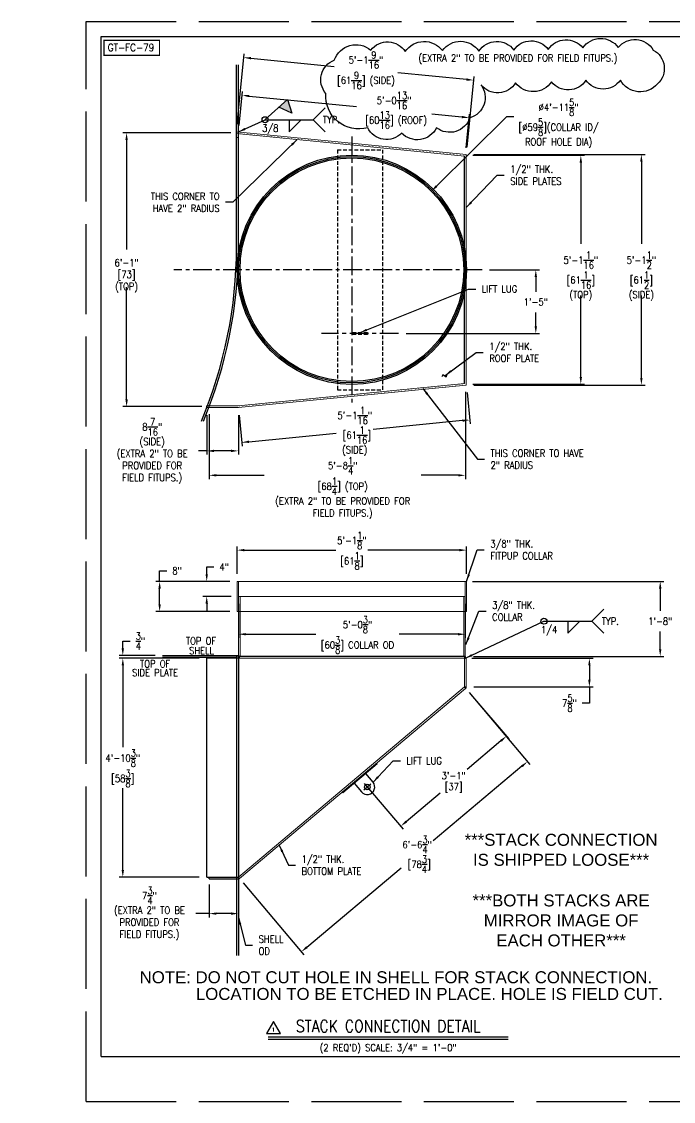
# Model space of a CAD drawing. Extents: x -2414 to 2752, y 36 to 900.
# Drawn here: x -88 to 433, y 36 to 900 of the extents above; entities that cross this region are included whole.
import ezdxf
from ezdxf.enums import TextEntityAlignment as Align

# ---------------------------------------------------------------- set-up
doc = ezdxf.new("R2010")
doc.units = 0
doc.header["$LTSCALE"] = 12
doc.header["$MEASUREMENT"] = 0
doc.header["$PDMODE"] = 33
doc.header["$PDSIZE"] = -0.5
for name, pattern in [('AM_ISO02W050', [7.5, 6, -1.5]), ('CENTER', [2, 1.25, -0.25, 0.25, -0.25]), ('HIDDEN', [0.375, 0.25, -0.125]), ('HIDDEN2', [0.1875, 0.125, -0.0625])]:
    doc.linetypes.add(name, pattern=pattern)
doc.layers.get('0').update_dxf_attribs({"linetype": 'CONTINUOUS'})
doc.layers.get('Defpoints').update_dxf_attribs({"linetype": 'CONTINUOUS'})
for name, color, linetype in [('CENTER', 6, 'CENTER'), ('COVER', 3, 'CONTINUOUS'), ('DIM', 1, 'CONTINUOUS'), ('EXTERNALS', 3, 'CONTINUOUS'), ('HATCH', 11, 'CONTINUOUS'), ('REPAD', 7, 'CONTINUOUS'), ('SHELL', 40, 'CONTINUOUS'), ('stack conn.', 191, 'CONTINUOUS'), ('TEXT', 4, 'CONTINUOUS')]:
    doc.layers.add(name, color=color, linetype=linetype)
doc.styles.add('ROMANS', font='ROMANS.shx', dxfattribs={"width": 0.85, "height": 5.76})
doc.styles.get("Standard").update_dxf_attribs({"font": 'sanss___.ttf'})
doc.dimstyles.get("Standard").update_dxf_attribs({"dimtxt": 0.18, "dimasz": 0.18, "dimexe": 0.18, "dimexo": 0.0625, "dimgap": 0.09, "dimtad": 0, "dimtih": 1, "dimtoh": 1, "dimdec": 4, "dimzin": 0, "dimdsep": 46, "dimtxsty": 'Standard', "dimcen": 0.09, "dimadec": 0, "dimazin": 0, "dimtfac": 1, "dimtdec": 4, "dimtofl": 0, "dimtmove": 0, "dimatfit": 3, "dimfxl": 1, "dimtolj": 1, "dimtzin": 0, "dimarcsym": 0})

# ---------------------------------------------------------------- blocks, each defined once
blk = doc.blocks.new('*D176')
at = {"layer": 'Defpoints', "color": 0, "transparency": 16777216}
for p in [(85.81, 440.08), (266.94, 440.08), (266.94, 409.8)]:
    blk.add_point(p, dxfattribs=at)
at = {"layer": 'DIM', "color": 0, "lineweight": -2, "transparency": 16777216}
for p, q in [((85.81, 434.08), (85.81, 406.8)), ((266.94, 434.08), (266.94, 406.8)), ((91.57, 409.8), (147.52, 409.8)), ((261.18, 409.8), (214.26, 409.8))]:
    blk.add_line(p, q, dxfattribs=at)
at = {"layer": 'DIM', "color": 0, "transparency": 16777216}
for points in [[(91.57, 410.76), (91.57, 408.84), (85.81, 409.8)], [(261.18, 410.76), (261.18, 408.84), (266.94, 409.8)]]:
    blk.add_solid(points, dxfattribs=at)
at = {"layer": 'DIM', "color": 0, "transparency": 16777216, "char_height": 5.76, "attachment_point": 5, "style": 'ROMANS'}
for s, insert in [('\\A1;5\'-0{\\H1x;\\S3/8;}"', (180.89, 417.48)), ('\\A1;[60{\\H1x;\\S3/8;}] COLLAR OD', (180.89, 401.16))]:
    blk.add_mtext(s, dxfattribs=dict(at, insert=insert))
blk = doc.blocks.new('*D177')
at = {"layer": 'Defpoints', "color": 0, "transparency": 16777216}
for p in [(266.94, 452.08), (267.5, 392.08), (422.92, 392.08)]:
    blk.add_point(p, dxfattribs=at)
at = {"layer": 'DIM', "color": 0, "lineweight": -2, "transparency": 16777216}
for p, q in [((272.94, 452.08), (425.92, 452.08)), ((422.92, 446.32), (422.92, 428.41)), ((422.92, 397.84), (422.92, 411.95)), ((273.5, 392.08), (425.92, 392.08))]:
    blk.add_line(p, q, dxfattribs=at)
at = {"layer": 'DIM', "color": 0, "transparency": 16777216}
for points in [[(421.96, 446.32), (423.88, 446.32), (422.92, 452.08)], [(421.96, 397.84), (423.88, 397.84), (422.92, 392.08)]]:
    blk.add_solid(points, dxfattribs=at)
at = {"layer": 'DIM', "color": 0, "transparency": 16777216, "insert": (422.92, 420.18), "char_height": 5.76, "attachment_point": 5, "style": 'ROMANS'}
blk.add_mtext('\\A1;1\'-8"', dxfattribs=at)
blk = doc.blocks.new('*D178')
at = {"layer": 'Defpoints', "color": 0, "transparency": 16777216}
for p in [(270.1, 823.08), (85.63, 810.93), (267.13, 793)]:
    blk.add_point(p, dxfattribs=at)
at = {"layer": 'DIM', "color": 0, "lineweight": -2, "transparency": 16777216}
for p, q in [((86.22, 816.9), (88.89, 843.99)), ((94.33, 840.44), (180.03, 831.97)), ((264.37, 823.64), (240.23, 826.03)), ((267.72, 798.97), (270.39, 826.06))]:
    blk.add_line(p, q, dxfattribs=at)
at = {"layer": 'DIM', "color": 0, "transparency": 16777216}
for points in [[(94.42, 841.39), (94.24, 839.48), (88.6, 841)], [(264.46, 824.6), (264.27, 822.69), (270.1, 823.08)]]:
    blk.add_solid(points, dxfattribs=at)
at = {"layer": 'DIM', "color": 0, "transparency": 16777216, "insert": (210.13, 829), "char_height": 5.76, "attachment_point": 5, "style": 'ROMANS'}
blk.add_mtext('\\A1;5\'-0{\\H1x;\\S13/16;}"\\P [60{\\H1x;\\S13/16;}] (ROOF)', dxfattribs=at)
blk = doc.blocks.new('*D179')
at = {"layer": 'Defpoints', "color": 0, "transparency": 16777216}
for p in [(89.99, 871.24), (84.13, 811.83), (267.88, 793.68)]:
    blk.add_point(p, dxfattribs=at)
at = {"layer": 'DIM', "color": 0, "lineweight": -2, "transparency": 16777216}
for p, q in [((84.72, 817.8), (90.29, 874.23)), ((95.73, 870.67), (162.24, 864.1)), ((268.01, 853.66), (213.12, 859.08)), ((268.47, 799.65), (274.04, 856.08))]:
    blk.add_line(p, q, dxfattribs=at)
at = {"layer": 'DIM', "color": 0, "transparency": 16777216}
for points in [[(95.82, 871.63), (95.63, 869.72), (89.99, 871.24)], [(268.11, 854.61), (267.92, 852.7), (273.74, 853.09)]]:
    blk.add_solid(points, dxfattribs=at)
at = {"layer": 'DIM', "color": 0, "transparency": 16777216, "char_height": 5.76, "attachment_point": 5, "style": 'ROMANS'}
for s, insert in [('\\A1;5\'-1{\\H1x;\\S9/16;}"', (187.68, 869.27)), ('\\A1;[61{\\H1x;\\S9/16;}] (SIDE)', (187.68, 852.95))]:
    blk.add_mtext(s, dxfattribs=dict(at, insert=insert))
blk = doc.blocks.new('*D180')
at = {"layer": 'Defpoints', "color": 0, "transparency": 16777216}
for p in [(267.88, 793.68), (267.88, 609.18), (407.85, 609.18)]:
    blk.add_point(p, dxfattribs=at)
at = {"layer": 'DIM', "color": 0, "lineweight": -2, "transparency": 16777216}
for p, q in [((273.88, 793.68), (410.85, 793.68)), ((407.85, 787.92), (407.85, 722.14)), ((407.85, 614.94), (407.85, 680.72)), ((273.88, 609.18), (410.85, 609.18))]:
    blk.add_line(p, q, dxfattribs=at)
at = {"layer": 'DIM', "color": 0, "transparency": 16777216}
for points in [[(406.89, 787.92), (408.81, 787.92), (407.85, 793.68)], [(406.89, 614.94), (408.81, 614.94), (407.85, 609.18)]]:
    blk.add_solid(points, dxfattribs=at)
at = {"layer": 'DIM', "color": 0, "transparency": 16777216, "char_height": 5.76, "attachment_point": 5, "style": 'ROMANS'}
for s, insert in [('\\A1;5\'-1{\\H1x;\\S1/2;}"', (407.85, 709.11)), ('\\A1;[61{\\H1x;\\S1/2;}]\\P(SIDE)', (407.85, 688.4))]:
    blk.add_mtext(s, dxfattribs=dict(at, insert=insert))
blk = doc.blocks.new('*D181')
at = {"layer": 'Defpoints', "color": 0, "transparency": 16777216}
for p in [(267.13, 793), (267.13, 609.86), (359.43, 609.86)]:
    blk.add_point(p, dxfattribs=at)
at = {"layer": 'DIM', "color": 0, "lineweight": -2, "transparency": 16777216}
for p, q in [((273.13, 793), (362.43, 793)), ((359.43, 787.24), (359.43, 722.14)), ((359.43, 615.62), (359.43, 680.72)), ((273.13, 609.86), (362.43, 609.86))]:
    blk.add_line(p, q, dxfattribs=at)
at = {"layer": 'DIM', "color": 0, "transparency": 16777216}
for points in [[(358.47, 787.24), (360.39, 787.24), (359.43, 793)], [(358.47, 615.62), (360.39, 615.62), (359.43, 609.86)]]:
    blk.add_solid(points, dxfattribs=at)
at = {"layer": 'DIM', "color": 0, "transparency": 16777216, "char_height": 5.76, "attachment_point": 5, "style": 'ROMANS'}
for s, insert in [('\\A1;5\'-1{\\H1x;\\S1/16;}"', (359.43, 709.11)), ('\\A1;[61{\\H1x;\\S1/16;}]\\P(TOP)', (359.43, 688.4))]:
    blk.add_mtext(s, dxfattribs=dict(at, insert=insert))
blk = doc.blocks.new('*D182')
at = {"layer": 'Defpoints', "color": 0, "transparency": 16777216}
for p in [(267.88, 609.18), (85.63, 591.18), (270.63, 581.27)]:
    blk.add_point(p, dxfattribs=at)
at = {"layer": 'DIM', "color": 0, "lineweight": -2, "transparency": 16777216}
for p, q in [((268.47, 603.21), (270.93, 578.28)), ((86.22, 585.21), (88.68, 560.28)), ((264.9, 580.7), (193.52, 573.65)), ((94.12, 563.83), (163.86, 570.72))]:
    blk.add_line(p, q, dxfattribs=at)
at = {"layer": 'DIM', "color": 0, "transparency": 16777216}
for points in [[(264.81, 581.65), (265, 579.74), (270.63, 581.27)], [(94.02, 564.79), (94.21, 562.88), (88.38, 563.27)]]:
    blk.add_solid(points, dxfattribs=at)
at = {"layer": 'DIM', "color": 0, "transparency": 16777216, "insert": (178.69, 572.18), "char_height": 5.76, "attachment_point": 5, "style": 'ROMANS'}
blk.add_mtext('\\A1;5\'-1{\\H1x;\\S1/16;}"\\P [61{\\H1x;\\S1/16;}]\\P(SIDE)', dxfattribs=at)
blk = doc.blocks.new('*D183')
at = {"layer": 'Defpoints', "color": 0, "transparency": 16777216}
for p in [(60.4, 591.18), (85.63, 591.18), (85.63, 556.5)]:
    blk.add_point(p, dxfattribs=at)
at = {"layer": 'DIM', "color": 0, "lineweight": -2, "transparency": 16777216}
for p, q in [((60.4, 585.18), (60.4, 553.5)), ((85.63, 585.18), (85.63, 553.5)), ((60.4, 556.5), (53.83, 556.5)), ((79.87, 556.5), (66.16, 556.5))]:
    blk.add_line(p, q, dxfattribs=at)
at = {"layer": 'DIM', "color": 0, "transparency": 16777216}
for points in [[(66.16, 557.46), (66.16, 555.54), (60.4, 556.5)], [(79.87, 557.46), (79.87, 555.54), (85.63, 556.5)]]:
    blk.add_solid(points, dxfattribs=at)
at = {"layer": 'DIM', "color": 0, "transparency": 16777216, "insert": (16.73, 556.5), "char_height": 5.76, "attachment_point": 5, "style": 'ROMANS'}
blk.add_mtext('\\A1;8{\\H1x;\\S7/16;}"\\P(SIDE)\\P(EXTRA 2" TO BE \\PPROVIDED FOR\\PFIELD FITUPS.)', dxfattribs=at)
blk = doc.blocks.new('*D184')
at = {"layer": 'Defpoints', "color": 0, "transparency": 16777216}
for p in [(267.13, 609.86), (62.29, 591.93), (267.13, 536.95)]:
    blk.add_point(p, dxfattribs=at)
at = {"layer": 'DIM', "color": 0, "lineweight": -2, "transparency": 16777216}
for p, q in [((267.13, 603.86), (267.13, 533.95)), ((62.29, 585.93), (62.29, 533.95)), ((68.05, 536.95), (106.32, 536.95)), ((261.37, 536.95), (231.8, 536.95))]:
    blk.add_line(p, q, dxfattribs=at)
at = {"layer": 'DIM', "color": 0, "transparency": 16777216}
for points in [[(68.05, 537.91), (68.05, 535.99), (62.29, 536.95)], [(261.37, 537.91), (261.37, 535.99), (267.13, 536.95)]]:
    blk.add_solid(points, dxfattribs=at)
at = {"layer": 'DIM', "color": 0, "transparency": 16777216, "char_height": 5.76, "width": 5166.6002, "attachment_point": 5, "style": 'ROMANS'}
for s, insert in [('\\A1;5\'-8{\\H1x;\\S1/4;}"', (169.06, 544.63)), ('\\A1;[68{\\H1x;\\S1/4;}] (TOP)\\P(EXTRA 2" TO BE PROVIDED FOR\\PFIELD FITUPS.)', (169.06, 518.57))]:
    blk.add_mtext(s, dxfattribs=dict(at, insert=insert))
blk = doc.blocks.new('*D185')
at = {"layer": 'Defpoints', "color": 0, "transparency": 16777216}
for p in [(266.38, 390.58), (267.88, 367.64), (366.27, 367.64)]:
    blk.add_point(p, dxfattribs=at)
at = {"layer": 'DIM', "color": 0, "lineweight": -2, "transparency": 16777216}
for p, q in [((272.38, 390.58), (369.27, 390.58)), ((366.27, 384.82), (366.27, 373.4)), ((273.88, 367.64), (369.27, 367.64)), ((366.27, 367.64), (366.27, 354.62)), ((366.27, 354.62), (360.51, 354.62))]:
    blk.add_line(p, q, dxfattribs=at)
at = {"layer": 'DIM', "color": 0, "transparency": 16777216}
for points in [[(365.31, 384.82), (367.23, 384.82), (366.27, 390.58)], [(365.31, 373.4), (367.23, 373.4), (366.27, 367.64)]]:
    blk.add_solid(points, dxfattribs=at)
at = {"layer": 'DIM', "color": 0, "transparency": 16777216, "insert": (350.35, 354.62), "char_height": 5.76, "attachment_point": 5, "style": 'ROMANS'}
blk.add_mtext('\\A1;7{\\H1x;\\S5/8;}"', dxfattribs=at)
blk = doc.blocks.new('*D186')
at = {"layer": 'Defpoints', "color": 0, "transparency": 16777216}
for p in [(266.38, 367.64), (85.63, 215.48), (135.97, 155.68)]:
    blk.add_point(p, dxfattribs=at)
at = {"layer": 'DIM', "color": 0, "lineweight": -2, "transparency": 16777216}
for p, q in [((270.24, 363.05), (318.65, 305.54)), ((312.31, 304.13), (241.39, 244.42)), ((140.37, 159.39), (215.69, 222.79)), ((89.49, 210.89), (137.9, 153.38))]:
    blk.add_line(p, q, dxfattribs=at)
at = {"layer": 'DIM', "color": 0, "transparency": 16777216}
for points in [[(311.69, 304.86), (312.93, 303.39), (316.72, 307.84)], [(139.76, 160.12), (140.99, 158.65), (135.97, 155.68)]]:
    blk.add_solid(points, dxfattribs=at)
at = {"layer": 'DIM', "color": 0, "transparency": 16777216, "insert": (228.54, 233.6), "char_height": 5.76, "attachment_point": 5, "style": 'ROMANS'}
blk.add_mtext('\\A1;6\'-6{\\H1x;\\S3/4;}"\\P [78{\\H1x;\\S3/4;}]', dxfattribs=at)
blk = doc.blocks.new('*D187')
at = {"layer": 'Defpoints', "color": 0, "transparency": 16777216}
for p in [(62.29, 215.48), (85.63, 215.48), (85.63, 186.26)]:
    blk.add_point(p, dxfattribs=at)
at = {"layer": 'DIM', "color": 0, "lineweight": -2, "transparency": 16777216}
for p, q in [((62.29, 209.48), (62.29, 183.26)), ((85.63, 209.48), (85.63, 183.26)), ((62.29, 186.26), (51.64, 186.26)), ((79.87, 186.26), (68.05, 186.26))]:
    blk.add_line(p, q, dxfattribs=at)
at = {"layer": 'DIM', "color": 0, "transparency": 16777216}
for points in [[(68.05, 187.22), (68.05, 185.3), (62.29, 186.26)], [(79.87, 187.22), (79.87, 185.3), (85.63, 186.26)]]:
    blk.add_solid(points, dxfattribs=at)
at = {"layer": 'DIM', "color": 0, "transparency": 16777216, "insert": (14.55, 186.26), "char_height": 5.76, "attachment_point": 5, "style": 'ROMANS'}
blk.add_mtext('\\A1;7{\\H1x;\\S3/4;}"\\P(EXTRA 2" TO BE \\PPROVIDED FOR\\PFIELD FITUPS.)', dxfattribs=at)
blk = doc.blocks.new('*D188')
at = {"layer": 'Defpoints', "color": 0, "transparency": 16777216}
for p in [(60.4, 390.58), (-6.75, 215.48), (60.4, 215.48)]:
    blk.add_point(p, dxfattribs=at)
at = {"layer": 'DIM', "color": 0, "lineweight": -2, "transparency": 16777216}
for p, q in [((54.4, 390.58), (-9.75, 390.58)), ((-6.75, 384.82), (-6.75, 319.35)), ((-6.75, 221.24), (-6.75, 286.71)), ((54.4, 215.48), (-9.75, 215.48))]:
    blk.add_line(p, q, dxfattribs=at)
at = {"layer": 'DIM', "color": 0, "transparency": 16777216}
for points in [[(-7.71, 384.82), (-5.79, 384.82), (-6.75, 390.58)], [(-7.71, 221.24), (-5.79, 221.24), (-6.75, 215.48)]]:
    blk.add_solid(points, dxfattribs=at)
at = {"layer": 'DIM', "color": 0, "transparency": 16777216, "char_height": 5.76, "attachment_point": 5, "style": 'ROMANS'}
for s, insert in [('\\A1;4\'-10{\\H1x;\\S3/8;}"', (-6.75, 310.71)), ('\\A1;[58{\\H1x;\\S3/8;}]', (-6.75, 294.39))]:
    blk.add_mtext(s, dxfattribs=dict(at, insert=insert))
blk = doc.blocks.new('*D190')
at = {"layer": 'Defpoints', "color": 0, "transparency": 16777216}
for p in [(-6.75, 392.83), (25.06, 392.83), (60.4, 390.58)]:
    blk.add_point(p, dxfattribs=at)
at = {"layer": 'DIM', "color": 0, "lineweight": -2, "transparency": 16777216}
for p, q in [((-6.75, 398.59), (-6.75, 404.35)), ((-6.75, 404.35), (-0.99, 404.35)), ((19.06, 392.83), (-9.75, 392.83)), ((54.4, 390.58), (-9.75, 390.58)), ((-6.75, 384.82), (-6.75, 379.06))]:
    blk.add_line(p, q, dxfattribs=at)
at = {"layer": 'DIM', "color": 0, "transparency": 16777216}
for points in [[(-7.71, 398.59), (-5.79, 398.59), (-6.75, 392.83)], [(-7.71, 384.82), (-5.79, 384.82), (-6.75, 390.58)]]:
    blk.add_solid(points, dxfattribs=at)
at = {"layer": 'DIM', "color": 0, "transparency": 16777216, "insert": (7.31, 404.35), "char_height": 5.76, "attachment_point": 5, "style": 'ROMANS'}
blk.add_mtext('\\A1;{\\H1x;\\S3/4;}"', dxfattribs=at)
blk = doc.blocks.new('A$C0E4B500F')
at = {"layer": 'HATCH'}
blk.add_hatch(color=3, dxfattribs=at).paths.add_polyline_path([(10.5, 19.5), (0, 24), (0, 15)])
at = {"layer": 'DIM'}
for p, q in [((0, 0), (0, 24)), ((0, 24), (10.5, 19.5)), ((10.5, 19.5), (0, 15))]:
    blk.add_line(p, q, dxfattribs=at)
blk = doc.blocks.new('*D205')
at = {"layer": 'Defpoints', "color": 0, "transparency": 16777216}
for p in [(85.63, 810.93), (-3.73, 591.93), (62.29, 591.93)]:
    blk.add_point(p, dxfattribs=at)
at = {"layer": 'DIM', "color": 0, "lineweight": -2, "transparency": 16777216}
for p, q in [((79.63, 810.93), (-6.73, 810.93)), ((-3.73, 805.17), (-3.73, 717.72)), ((-3.73, 597.69), (-3.73, 687.55)), ((56.29, 591.93), (-6.73, 591.93))]:
    blk.add_line(p, q, dxfattribs=at)
at = {"layer": 'DIM', "color": 0, "transparency": 16777216}
for points in [[(-4.69, 805.17), (-2.77, 805.17), (-3.73, 810.93)], [(-4.69, 597.69), (-2.77, 597.69), (-3.73, 591.93)]]:
    blk.add_solid(points, dxfattribs=at)
at = {"layer": 'DIM', "color": 0, "transparency": 16777216, "char_height": 5.76, "attachment_point": 5, "style": 'ROMANS'}
for s, insert in [('\\A1;6\'-1"', (-3.73, 707.02)), ('\\A1;[73]\\P(TOP)', (-3.73, 691.94))]:
    blk.add_mtext(s, dxfattribs=dict(at, insert=insert))
blk = doc.blocks.new('HEAD LIFT 5000')
at = {"layer": 'CENTER'}
for p in [(-1.23, 3), (0, 4.23), (1.23, 3), (0, 1.77)]:
    blk.add_line(p, (0, 3), dxfattribs=at)
at = {"layer": 'EXTERNALS'}
for p, q in [((-2, 3), (-2, 0)), ((2, 0), (2, 3)), ((-2, 0), (2, 0))]:
    blk.add_line(p, q, dxfattribs=at)
blk.add_circle((0, 3), 0.75, dxfattribs=at)
blk.add_arc((0, 3), 2, 0, 180, dxfattribs=at)
blk = doc.blocks.new('A$Cdd259f04')
at = {"layer": 'REPAD'}
for p, q in [((-23.56, -20.16), (-32.74, -27.88)), ((-23.56, -20.16), (-23.72, -19.96)), ((-32.74, -27.88), (-32.9, -27.69))]:
    blk.add_line(p, q, dxfattribs=at)
at = {"layer": 'COVER', "rotation": 220.0909514299721}
blk.add_blockref('HEAD LIFT 5000', (-28.15, -24.02), dxfattribs=at)
blk = doc.blocks.new('*D208')
at = {"layer": 'Defpoints', "color": 0, "transparency": 16777216}
for p in [(267.34, 366.49), (299.97, 328.26), (182.91, 294.43)]:
    blk.add_point(p, dxfattribs=at)
at = {"layer": 'DIM', "color": 0, "lineweight": -2, "transparency": 16777216}
for p, q in [((271.24, 361.93), (301.91, 325.98)), ((295.58, 324.53), (268.62, 301.51)), ((186.8, 289.87), (217.48, 253.92)), ((219.91, 259.94), (246.88, 282.96))]:
    blk.add_line(p, q, dxfattribs=at)
at = {"layer": 'DIM', "color": 0, "transparency": 16777216}
for points in [[(294.96, 325.26), (296.21, 323.79), (299.97, 328.26)], [(219.29, 260.67), (220.53, 259.21), (215.53, 256.2)]]:
    blk.add_solid(points, dxfattribs=at)
at = {"layer": 'DIM', "color": 0, "transparency": 16777216, "char_height": 5.76, "attachment_point": 5, "style": 'ROMANS'}
for s, insert in [('\\A1;3\'-1"', (257.75, 296.62)), ('\\A1;[37]', (257.75, 286.89))]:
    blk.add_mtext(s, dxfattribs=dict(at, insert=insert))
blk = doc.blocks.new('*D210')
at = {"layer": 'Defpoints', "color": 0, "transparency": 16777216}
for p in [(280.51, 701.43), (323.43, 701.43), (213.73, 650.43)]:
    blk.add_point(p, dxfattribs=at)
at = {"layer": 'DIM', "color": 0, "lineweight": -2, "transparency": 16777216}
for p, q in [((286.51, 701.43), (326.43, 701.43)), ((323.43, 695.67), (323.43, 683.82)), ((323.43, 656.19), (323.43, 667.36)), ((219.73, 650.43), (326.43, 650.43))]:
    blk.add_line(p, q, dxfattribs=at)
at = {"layer": 'DIM', "color": 0, "transparency": 16777216}
for points in [[(322.47, 695.67), (324.39, 695.67), (323.43, 701.43)], [(322.47, 656.19), (324.39, 656.19), (323.43, 650.43)]]:
    blk.add_solid(points, dxfattribs=at)
at = {"layer": 'DIM', "color": 0, "transparency": 16777216, "insert": (323.43, 675.59), "char_height": 5.76, "attachment_point": 5, "style": 'ROMANS'}
blk.add_mtext('\\A1;1\'-5"', dxfattribs=at)
blk = doc.blocks.new('*D216')
at = {"layer": 'Defpoints', "color": 0, "transparency": 16777216}
for p in [(22.68, 452.08), (84.69, 452.08), (84.69, 428.08)]:
    blk.add_point(p, dxfattribs=at)
at = {"layer": 'DIM', "color": 0, "lineweight": -2, "transparency": 16777216}
for p, q in [((22.68, 452.08), (22.68, 460.52)), ((22.68, 460.52), (28.44, 460.52)), ((78.69, 452.08), (19.68, 452.08)), ((22.68, 433.84), (22.68, 446.32)), ((78.69, 428.08), (19.68, 428.08))]:
    blk.add_line(p, q, dxfattribs=at)
at = {"layer": 'DIM', "color": 0, "transparency": 16777216}
for points in [[(21.72, 446.32), (23.64, 446.32), (22.68, 452.08)], [(21.72, 433.84), (23.64, 433.84), (22.68, 428.08)]]:
    blk.add_solid(points, dxfattribs=at)
at = {"layer": 'DIM', "color": 0, "transparency": 16777216, "insert": (36.62, 460.52), "char_height": 5.76, "attachment_point": 5, "style": 'ROMANS'}
blk.add_mtext('\\A1;8"', dxfattribs=at)
blk = doc.blocks.new('*D217')
at = {"layer": 'Defpoints', "color": 0, "transparency": 16777216}
for p in [(60.32, 452.08), (84.69, 452.08), (85.81, 440.08)]:
    blk.add_point(p, dxfattribs=at)
at = {"layer": 'DIM', "color": 0, "lineweight": -2, "transparency": 16777216}
for p, q in [((60.32, 457.84), (60.32, 463.6)), ((60.32, 463.6), (66.08, 463.6)), ((78.69, 452.08), (57.32, 452.08)), ((79.81, 440.08), (57.32, 440.08)), ((60.32, 434.32), (60.32, 428.56))]:
    blk.add_line(p, q, dxfattribs=at)
at = {"layer": 'DIM', "color": 0, "transparency": 16777216}
for points in [[(59.36, 457.84), (61.28, 457.84), (60.32, 452.08)], [(59.36, 434.32), (61.28, 434.32), (60.32, 440.08)]]:
    blk.add_solid(points, dxfattribs=at)
at = {"layer": 'DIM', "color": 0, "transparency": 16777216, "insert": (74.26, 463.6), "char_height": 5.76, "attachment_point": 5, "style": 'ROMANS'}
blk.add_mtext('\\A1;4"', dxfattribs=at)
blk = doc.blocks.new('*D219')
at = {"layer": 'Defpoints', "color": 0, "transparency": 16777216}
for p in [(239.99, 764.3), (112.77, 638.56)]:
    blk.add_point(p, dxfattribs=at)
at = {"layer": 'DIM', "color": 0, "lineweight": -2, "transparency": 16777216}
for p, q in [((300.08, 823.7), (244.08, 768.35)), ((305.84, 823.7), (300.08, 823.7))]:
    blk.add_line(p, q, dxfattribs=at)
at = {"layer": 'DIM', "color": 0, "transparency": 16777216}
blk.add_solid([(243.41, 769.04), (244.76, 767.67), (239.99, 764.3)], dxfattribs=at)
at = {"layer": 'DIM', "color": 0, "transparency": 16777216, "char_height": 5.76, "attachment_point": 5, "style": 'ROMANS'}
for s, insert in [('\\A1;∅4\'-11{\\H1x;\\S5/8;}"', (341.65, 831.38)), ('\\A1;[∅59{\\H1x;\\S5/8;}](COLLAR ID/\\PROOF HOLE DIA)', (341.65, 810.67))]:
    blk.add_mtext(s, dxfattribs=dict(at, insert=insert))
blk = doc.blocks.new('*D220')
at = {"layer": 'Defpoints', "color": 0, "transparency": 16777216}
for p in [(84.69, 477.1), (84.69, 452.08), (268.06, 452.08)]:
    blk.add_point(p, dxfattribs=at)
at = {"layer": 'DIM', "color": 0, "lineweight": -2, "transparency": 16777216}
for p, q in [((84.69, 458.08), (84.69, 480.1)), ((90.45, 477.1), (163.53, 477.1)), ((262.3, 477.1), (189.23, 477.1)), ((268.06, 458.08), (268.06, 480.1))]:
    blk.add_line(p, q, dxfattribs=at)
at = {"layer": 'DIM', "color": 0, "transparency": 16777216}
for points in [[(90.45, 478.06), (90.45, 476.14), (84.69, 477.1)], [(262.3, 478.06), (262.3, 476.14), (268.06, 477.1)]]:
    blk.add_solid(points, dxfattribs=at)
at = {"layer": 'DIM', "color": 0, "transparency": 16777216, "char_height": 5.76, "attachment_point": 5, "style": 'ROMANS'}
for s, insert in [('\\A1;5\'-1{\\H1x;\\S1/8;}"', (176.38, 484.78)), ('\\A1;[61{\\H1x;\\S1/8;}]', (176.38, 468.46))]:
    blk.add_mtext(s, dxfattribs=dict(at, insert=insert))

msp = doc.modelspace()

# ---------------------------------------------------------------- linework, layer by layer
for p, q in [((-24, 72), (-24, 888)), ((-24, 888), (1080, 888)), ((-24, 72), (1080, 72))]:
    msp.add_line(p, q)
at = {"layer": 'CENTER'}
for p, q in [((176.377212, 808.103903), (176.377212, 594.759905)), ((280.506511, 701.431904), (33.935035, 701.431904)), ((213.727085, 650.431904), (152.084215, 650.431904))]:
    msp.add_line(p, q, dxfattribs=at)
at = {"layer": 'COVER', "linetype": 'HIDDEN'}
for p, q in [((176.90565, 651.181904), (188.90565, 651.181904)), ((176.90565, 649.681904), (176.90565, 651.181904)), ((188.90565, 649.681904), (176.90565, 649.681904)), ((188.90565, 651.181904), (188.90565, 649.681904))]:
    msp.add_line(p, q, dxfattribs=at)
at = {"layer": 'COVER'}
msp.add_lwpolyline([(155.577411, 842.543753, -0.52056705), (162.353583, 869.208779, -0.52056705), (162.353583, 869.208779, -0.52056705), (191.575812, 877.250614, -0.52056705), (191.575812, 877.250614, -0.52056705), (219.104005, 875.980851, -0.52056705), (219.104005, 875.980851, -0.52056705), (248.749748, 876.827359, -0.52056705), (248.749748, 876.827359, -0.52056705), (277.971982, 876.404107, -0.52056705), (277.971982, 876.404107, -0.52056705), (305.92368, 877.250614, -0.52056705), (305.92368, 877.250614, -0.52056705), (333.451868, 877.67387, -0.52056705), (333.451868, 877.67387, -0.52056705), (360.980062, 878.943632, -0.52056705), (360.980062, 878.943632, -0.52056705), (389.355273, 879.366885, -0.52056705), (389.355273, 879.366885, -0.52056705), (417.30697, 877.250614, -0.52056705), (417.30697, 877.250614, -0.52056705), (420.695056, 850.162333, -0.52056705), (420.695056, 850.162333, -0.52056705), (391.049314, 853.125114, -0.52056705), (391.049314, 853.125114, -0.52056705), (363.521125, 853.125114, -0.52056705), (363.521125, 853.125114, -0.52056705), (335.992937, 851.855348, -0.52056705), (335.992937, 851.855348, -0.52056705), (307.194211, 851.008841, -0.52056705), (307.194211, 851.008841, -0.52056705), (279.666023, 849.315823, -0.52056705), (279.666023, 849.315823, -0.52056705), (270.772301, 823.074049, -0.52056705), (270.772301, 823.074049, -0.52056705), (244.09113, 815.032216, -0.52056705), (244.09113, 815.032216, -0.52056705), (216.139428, 810.799672, -0.52056705), (216.139428, 810.799672, -0.52056705), (189.034749, 815.032216, -0.52056705), (189.034749, 815.032216, -0.52056705)], format="xyb", close=True, dxfattribs=at)
at = {"layer": 'Defpoints', "linetype": 'AM_ISO02W050'}
for p, q in [((-36, 36), (-36, 900)), ((-36, 900), (1116, 900)), ((-36, 36), (1116, 36))]:
    msp.add_line(p, q, dxfattribs=at)
at = {"layer": 'DIM'}
for p, q in [((145.368777, 821.503772), (154.968777, 831.103772)), ((106.968777, 821.503772), (145.368777, 821.503772)), ((126.168777, 811.903772), (135.768777, 821.503772)), ((126.168777, 821.503772), (126.168777, 811.903772)), ((145.368777, 821.503772), (154.968777, 811.903772)), ((368.349911, 420.218409), (377.949911, 429.818409)), ((329.949911, 420.218409), (368.349911, 420.218409)), ((349.149911, 410.618409), (358.749911, 420.218409)), ((349.149911, 420.218409), (349.149911, 410.618409)), ((368.349911, 420.218409), (377.949911, 410.618409)), ((109.420987, 87.6405), (301.420987, 87.6405)), ((109.420987, 85.7205), (301.420987, 85.7205))]:
    msp.add_line(p, q, dxfattribs=at)
for centre in [(106.968777, 821.503772), (329.949911, 420.218409)]:
    msp.add_circle(centre, 2.4, dxfattribs=at)
at = {"layer": 'REPAD', "linetype": 'HIDDEN'}
for p, q in [((164.90565, 797.431904), (164.90565, 605.431904)), ((164.90565, 797.431904), (200.90565, 797.431904)), ((200.90565, 797.431904), (200.90565, 605.431904)), ((164.90565, 605.431904), (200.90565, 605.431904))]:
    msp.add_line(p, q, dxfattribs=at)
at = {"layer": 'SHELL'}
for p, q in [((25.059048, 392.830802), (85.627212, 392.830802)), ((25.059048, 391.330802), (84.127212, 391.330802)), ((84.127212, 392.830802), (84.127212, 152.648537)), ((85.627212, 392.830802), (85.627212, 152.648537))]:
    msp.add_line(p, q, dxfattribs=at)
for points in [[(56.041388, 580.332218, 0.0999472512), (84.127212, 719.431904), (84.127212, 865.340114)], [(57.66829, 580.332218, 0.0995045262), (85.627212, 719.431904), (85.627212, 865.346934)]]:
    msp.add_lwpolyline(points, format="xyb", dxfattribs=at)
at = {"layer": 'stack conn.', "lineweight": 18}
for p, q in [((85.627212, 807.160009), (83.68492, 807.351841)), ((266.377212, 792.322754), (83.979781, 810.337315)), ((267.877212, 793.681904), (84.127212, 811.830052)), ((267.877212, 609.181904), (267.877212, 793.681904)), ((267.877212, 609.181904), (267.877212, 793.681904)), ((85.553318, 592.681904), (266.377212, 610.541054)), ((85.627212, 591.181904), (267.877212, 609.181904)), ((60.402043, 592.681904), (85.553318, 592.681904)), ((60.402043, 591.181904), (85.627212, 591.181904)), ((84.689712, 452.080802), (268.064712, 452.080802)), ((84.689712, 428.080802), (84.689712, 452.080802)), ((85.814712, 428.080802), (85.814712, 452.080802)), ((266.939712, 428.080802), (266.939712, 452.080802)), ((268.064712, 428.080802), (268.064712, 452.080802)), ((85.814712, 440.080802), (85.814712, 392.080802)), ((85.814712, 440.080802), (266.939712, 440.080802)), ((86.939712, 440.080802), (86.939712, 392.080802)), ((265.814712, 392.080802), (265.814712, 440.080802)), ((266.939712, 392.080802), (266.939712, 440.080802)), ((84.689712, 428.080802), (268.064712, 428.080802)), ((267.127212, 392.080802), (85.627212, 392.080802)), ((85.627212, 390.580802), (267.127212, 390.580802)), ((266.377212, 367.637714), (266.377212, 390.580802)), ((266.377212, 390.580802), (267.877212, 390.580802)), ((267.127212, 390.580802), (267.127212, 392.080802)), ((267.877212, 367.637714), (267.877212, 390.580802)), ((266.377212, 367.637714), (85.627212, 215.480861)), ((267.343217, 366.490179), (86.593217, 214.333326)), ((266.377212, 367.637714), (267.877212, 367.637714)), ((266.377212, 367.637714), (267.34021, 366.487655)), ((266.377212, 367.637714), (267.736348, 367.003087))]:
    msp.add_line(p, q, dxfattribs=at)
at = {"layer": 'stack conn.'}
for p, q in [((84.127212, 811.830052), (83.979781, 810.337315)), ((266.377212, 610.541054), (266.377212, 792.322754)), ((60.402043, 591.181904), (60.402043, 592.681904)), ((60.402043, 215.480861), (60.402043, 390.580802)), ((85.627212, 390.580802), (60.402043, 390.580802)), ((267.127212, 392.080802), (85.252212, 392.080802)), ((85.627212, 392.080802), (85.627212, 390.580802)), ((60.402043, 215.480861), (85.627212, 215.480861)), ((62.292848, 213.980861), (62.292848, 215.480861)), ((62.292848, 213.980861), (85.627212, 213.980861)), ((86.593217, 214.333326), (85.627212, 215.480861)), ((85.627212, 215.480861), (86.141361, 214.07173))]:
    msp.add_line(p, q, dxfattribs=at)
at = {"layer": 'stack conn.', "linetype": 'HIDDEN2', "ltscale": 0.1}
for p, q in [((86.377212, 392.080802), (86.377212, 390.580802)), ((266.377212, 392.080802), (266.377212, 390.580802))]:
    msp.add_line(p, q, dxfattribs=at)
at = {"layer": 'stack conn.', "const_width": 0.09}
msp.add_lwpolyline([(85.590265, 591.931904), (267.127212, 609.861479), (267.127212, 793.002329), (85.627212, 810.928255), (85.627212, 719.431904, -0.0089275559), (85.397709, 706.579297, -0.0817598395), (62.292848, 591.931904)], format="xyb", close=True, dxfattribs=at)
at = {"layer": 'stack conn.'}
for radius in [91.6875, 90.5625, 89.4375]:
    msp.add_circle((176.377212, 701.431904), radius, dxfattribs=at)
at = {"layer": 'stack conn.', "lineweight": 18}
for centre, start, end in [((266.377212, 367.637714), 309.941024713, 0), ((85.627212, 215.480861), 270, 310.09095143)]:
    msp.add_arc(centre, 1.5, start, end, dxfattribs=at)
at = {"layer": 'TEXT'}
for p, q in [((113.706949, 99.842619), (108.164387, 90.242619)), ((119.249512, 90.242619), (113.706949, 99.842619)), ((108.164387, 90.242619), (119.249512, 90.242619))]:
    msp.add_line(p, q, dxfattribs=at)
at = {"layer": 'TEXT', "const_width": 0.96}
msp.add_lwpolyline([(-21.825291, 884.950141), (-21.825291, 873.043385), (22.613791, 873.043385), (22.613791, 884.950141)], close=True, dxfattribs=at)

# ---------------------------------------------------------------- block references
at = {"rotation": 312.1477859108951}
msp.add_blockref('A$C0E4B500F', (106.995423, 821.539825), dxfattribs=at)
at = {"layer": 'COVER', "xscale": 3, "yscale": 3, "zscale": 3}
msp.add_blockref('A$Cdd259f04', (267.343217, 366.490179), dxfattribs=at)

# ---------------------------------------------------------------- texts
at = {"layer": 'DIM', "style": 'ROMANS', "width": 0.85}
for s, p in [('(EXTRA 2" TO BE PROVIDED FOR FIELD FITUPS.)', (229.611707, 867.940558)), ('3/8', (104.664777, 811.903772)), ('~', (247.922389, 614.099808)), ('1/4', (327.645911, 410.618409)), ('TOP OF', (43.714906, 401.593133)), ('SHELL', (46.239696, 393.790665)), ('TOP OF', (7.031055, 383.264992)), ('SIDE PLATE', (0.688441, 376.127183))]:
    msp.add_text(s, height=5.76, dxfattribs=at).set_placement(p)
for p in [(160.015115, 821.503772), (382.99625, 420.218409)]:
    msp.add_text('TYP.', height=5.76, dxfattribs=at).set_placement(p, align=Align.MIDDLE_CENTER)
for s, height, p in [('STACK CONNECTION DETAIL', 9.6, (205.420987, 91.517741)), ('(2 REQ\'D) SCALE: 3/4" = 1\'-0"', 5.76, (205.420987, 76.1205))]:
    msp.add_text(s, height=height, dxfattribs=at).set_placement(p, align=Align.CENTER)
at = {"layer": 'DIM', "char_height": 5.76, "style": 'ROMANS'}
for s, insert, attachment_point in [('1/2" THK.\\PSIDE PLATES', (303.030205, 777.084504), 4), ('THIS CORNER TO\\PHAVE 2" RADIUS', (70.631098, 755.434572), 6), ('LIFT LUG', (280.245548, 686.034118), 4), ('1/2" THK.\\PROOF PLATE', (286.278785, 635.323791), 4), ('THIS CORNER TO HAVE\\P2" RADIUS', (287.265501, 549.836385), 4), ('3/8" THK.\\PFITPUP COLLAR', (287.084834, 477.318194), 4), ('3/8" THK.\\PCOLLAR', (288.564063, 428.293751), 4), ('LIFT LUG', (220.004864, 308.49639), 4), ('1/2" THK.\\PBOTTOM PLATE', (136.176562, 225.007999), 4), ('SHELL\\POD', (101.818183, 161.036538), 4)]:
    msp.add_mtext(s, dxfattribs=dict(at, insert=insert, attachment_point=attachment_point))
at = {"layer": 'TEXT'}
for s, p in [('NOTE: DO NOT CUT HOLE IN SHELL FOR STACK CONNECTION.', (211.588408, 135.337688)), ('LOCATION TO BE ETCHED IN PLACE. HOLE IS FIELD CUT.', (238.326563, 121.976551))]:
    msp.add_text(s, height=9.6, dxfattribs=at).set_placement(p, align=Align.MIDDLE_CENTER)
at = {"layer": 'TEXT', "style": 'ROMANS', "width": 0.85}
msp.add_text('1', height=2.88, dxfattribs=at).set_placement((113.706949, 93.442619), align=Align.MIDDLE_CENTER)
at = {"layer": 'TEXT', "insert": (-18.730139, 882.324895), "char_height": 6.048, "width": 117.16266667, "attachment_point": 1, "style": 'ROMANS'}
msp.add_mtext('GT-FC-79', dxfattribs=at)
at = {"layer": 'TEXT', "char_height": 9.6, "width": 158.42721149, "attachment_point": 2}
for s, insert in [('***STACK CONNECTION IS SHIPPED LOOSE***', (343.661838, 250.116303)), ('***BOTH STACKS ARE\\PMIRROR IMAGE OF EACH OTHER***', (343.661838, 201.614699))]:
    msp.add_mtext(s, dxfattribs=dict(at, insert=insert))

# ---------------------------------------------------------------- dimensions: what is measured, and where the dimension line sits
at = {"layer": 'DIM'}
for base, p1, p2, angle, text, override, picture, middle, dimtype in [((89.994868, 871.240068), (267.877212, 793.681904), (84.127212, 811.830052), 174.359450568, '<> (SIDE)', {"dimscale": 48, "dimtxt": 5.76, "dimasz": 0.12, "dimexe": 0.0625, "dimexo": 0.125, "dimgap": 0.02, "dimlfac": 0.333333, "dimzin": 3, "dimlunit": 4, "dimpost": '\\X', "dimtxsty": 'ROMANS', "dimcen": 0}, '*D179', (187.684156, 861.591743), 161), ((270.097692, 823.078439), (85.627212, 810.928255), (267.127212, 793.002329), 354.359450568, '<> (ROOF)', {"dimscale": 48, "dimtxt": 5.76, "dimasz": 0.12, "dimexe": 0.0625, "dimexo": 0.125, "dimgap": 0.02, "dimlfac": 0.333333, "dimzin": 3, "dimlunit": 4, "dimpost": '\\X', "dimtxsty": 'ROMANS', "dimcen": 0}, '*D178', (210.130218, 829.001152), 161), ((-3.729413, 591.931904), (85.627212, 810.928255), (62.292848, 591.931904), 90, '<>\\P(TOP)', {"dimscale": 48, "dimtxt": 5.76, "dimasz": 0.12, "dimexe": 0.0625, "dimexo": 0.125, "dimgap": 0.02, "dimlfac": 0.333333, "dimzin": 3, "dimlunit": 4, "dimpost": '\\X', "dimtxsty": 'ROMANS', "dimcen": 0}, '*D205', (-3.729413, 702.63326), 160), ((270.634408, 581.265296), (85.627212, 591.181904), (267.877212, 609.181904), 5.640549432, '<>\\P(SIDE)', {"dimscale": 48, "dimtxt": 5.76, "dimasz": 0.12, "dimexe": 0.0625, "dimexo": 0.125, "dimgap": 0.02, "dimlfac": 0.333333, "dimzin": 3, "dimlunit": 4, "dimpost": '\\X', "dimtxsty": 'ROMANS', "dimcen": 0}, '*D182', (178.692745, 572.184637), 161), ((85.627212, 556.497134), (60.402043, 591.181904), (85.627212, 591.181904), 0, '<>\\P(SIDE)\\P(EXTRA 2" TO BE \\PPROVIDED FOR\\PFIELD FITUPS.)', {"dimscale": 48, "dimtxt": 5.76, "dimasz": 0.12, "dimexe": 0.0625, "dimexo": 0.125, "dimgap": 0.1, "dimlfac": 0.333333, "dimzin": 3, "dimlunit": 4, "dimpost": '\\X', "dimtxsty": 'ROMANS', "dimcen": 0}, '*D183', (16.73494, 556.497134), 161), ((85.627212, 186.262955), (62.292848, 215.480861), (85.627212, 215.480861), 360, '<>\\P(EXTRA 2" TO BE \\PPROVIDED FOR\\PFIELD FITUPS.)', {"dimscale": 48, "dimtxt": 5.76, "dimasz": 0.12, "dimexe": 0.0625, "dimexo": 0.125, "dimgap": 0.1, "dimlfac": 0.333333, "dimzin": 3, "dimlunit": 4, "dimpost": '\\X', "dimtxsty": 'ROMANS', "dimcen": 0}, '*D187', (14.547995, 186.262955), 161)]:
    dim = msp.add_linear_dim(base=base, p1=p1, p2=p2, angle=angle, text=text, dimstyle='Standard', override=override, dxfattribs=at)
    dim.commit()
    dim.dimension.update_dxf_attribs({"geometry": picture, "text_midpoint": middle, "dimtype": dimtype})
dim = msp.add_diameter_dim_2p(p1=(112.767165, 638.560382), p2=(239.987259, 764.303427), text='<>(COLLAR ID/\\PROOF HOLE DIA)', dimstyle='Standard', override={"dimscale": 48, "dimtxt": 5.76, "dimasz": 0.12, "dimexe": 0.0625, "dimexo": 0.125, "dimgap": 0.02, "dimlfac": 0.333333, "dimzin": 3, "dimlunit": 4, "dimpost": '\\X', "dimtxsty": 'ROMANS', "dimcen": 0}, dxfattribs=at)
dim.commit()
dim.dimension.update_dxf_attribs({"geometry": '*D219', "text_midpoint": (341.653117, 823.696759), "dimtype": 163})
for p1, p2, distance, text, picture, middle in [((267.1272123191, 793.0023290734), (267.1272123191, 609.8614791286), 92.3019636469, '<>\\P(TOP)', '*D181', (359.429175966, 701.431904101)), ((267.877212, 793.681904), (267.877212, 609.181904), 139.968949, '<>\\P(SIDE)', '*D180', (407.846162, 701.431904))]:
    dim = msp.add_aligned_dim(p1=p1, p2=p2, distance=distance, text=text, dimstyle='Standard', override={"dimscale": 48, "dimtxt": 5.76, "dimasz": 0.12, "dimexe": 0.0625, "dimexo": 0.125, "dimgap": 0.02, "dimlfac": 0.333333, "dimzin": 3, "dimlunit": 4, "dimpost": '\\X', "dimtxsty": 'ROMANS', "dimcen": 0}, dxfattribs=at)
    dim.commit()
    dim.dimension.update_dxf_attribs({"geometry": picture, "text_midpoint": middle})
for base, p1, p2, angle, override, picture, middle, dimtype in [((323.430355, 701.431904), (213.727085, 650.431904), (280.506511, 701.431904), 90, {"dimscale": 48, "dimtxt": 5.76, "dimasz": 0.12, "dimexe": 0.0625, "dimexo": 0.125, "dimgap": 0.1, "dimlfac": 0.333333, "dimzin": 3, "dimlunit": 4, "dimpost": '\\X', "dimtxsty": 'ROMANS', "dimcen": 0}, '*D210', (323.430355, 675.592014), 160), ((60.316492, 452.080802), (85.814712, 440.080802), (84.689712, 452.080802), 90, {"dimscale": 48, "dimtxt": 5.76, "dimasz": 0.12, "dimexe": 0.0625, "dimexo": 0.125, "dimgap": 0.1, "dimlfac": 0.333333, "dimzin": 3, "dimlunit": 4, "dimpost": '\\X', "dimtxsty": 'ROMANS', "dimcen": 0}, '*D217', (74.257064, 463.600802), 160), ((22.676575, 452.080802), (84.689712, 428.080802), (84.689712, 452.080802), 90, {"dimscale": 48, "dimtxt": 5.76, "dimasz": 0.12, "dimexe": 0.0625, "dimexo": 0.125, "dimgap": 0.1, "dimlfac": 0.333333, "dimzin": 3, "dimlunit": 4, "dimpost": '\\X', "dimtxsty": 'ROMANS', "dimcen": 0}, '*D216', (36.617146, 460.524633), 160), ((422.916879, 392.080802), (266.939712, 452.080802), (267.502212, 392.080802), 90, {"dimscale": 48, "dimtxt": 5.76, "dimasz": 0.12, "dimexe": 0.0625, "dimexo": 0.125, "dimgap": 0.1, "dimlfac": 0.333333, "dimzin": 3, "dimlunit": 4, "dimpost": '\\X', "dimtxsty": 'ROMANS', "dimcen": 0}, '*D177', (422.916879, 420.183095), 160), ((366.271328, 367.637714), (266.377212, 390.580802), (267.877212, 367.637714), 90, {"dimscale": 48, "dimtxt": 5.76, "dimasz": 0.12, "dimexe": 0.0625, "dimexo": 0.125, "dimgap": 0.1, "dimlfac": 0.333333, "dimzin": 3, "dimlunit": 4, "dimpost": '\\X', "dimtxsty": 'ROMANS', "dimcen": 0}, '*D185', (350.349042, 354.62256), 160), ((135.968255, 155.679785), (266.377212, 367.637714), (85.627212, 215.480861), 220.09095143, {"dimscale": 48, "dimtxt": 5.76, "dimasz": 0.12, "dimexe": 0.0625, "dimexo": 0.125, "dimgap": 0.02, "dimlfac": 0.333333, "dimzin": 3, "dimlunit": 4, "dimpost": '\\X', "dimtxsty": 'ROMANS', "dimcen": 0}, '*D186', (228.536261, 233.604301), 161)]:
    dim = msp.add_linear_dim(base=base, p1=p1, p2=p2, angle=angle, dimstyle='Standard', override=override, dxfattribs=at)
    dim.commit()
    dim.dimension.update_dxf_attribs({"geometry": picture, "text_midpoint": middle, "dimtype": dimtype})
for base, p1, p2, text, picture, middle in [((267.127212, 536.951307), (62.292848, 591.931904), (267.127212, 609.861479), '<> (TOP)\\P(EXTRA 2" TO BE PROVIDED FOR\\PFIELD FITUPS.)', '*D184', (169.058912, 536.951307)), ((266.939712, 409.800341), (85.814712, 440.080802), (266.939712, 440.080802), '<> COLLAR OD', '*D176', (180.891182, 409.800341))]:
    dim = msp.add_linear_dim(base=base, p1=p1, p2=p2, text=text, dimstyle='Standard', override={"dimscale": 48, "dimtxt": 5.76, "dimasz": 0.12, "dimexe": 0.0625, "dimexo": 0.125, "dimgap": 0.02, "dimlfac": 0.333333, "dimzin": 3, "dimlunit": 4, "dimpost": '\\X', "dimtxsty": 'ROMANS', "dimcen": 0}, dxfattribs=at)
    dim.commit()
    dim.dimension.update_dxf_attribs({"geometry": picture, "text_midpoint": middle, "dimtype": 160})
dim = msp.add_linear_dim(base=(84.689712, 477.104351), p1=(268.064712, 452.080802), p2=(84.689712, 452.080802), dimstyle='Standard', override={"dimscale": 48, "dimtxt": 5.76, "dimasz": 0.12, "dimexe": 0.0625, "dimexo": 0.125, "dimgap": 0.02, "dimlfac": 0.333333, "dimzin": 3, "dimlunit": 4, "dimpost": '\\X', "dimtxsty": 'ROMANS', "dimcen": 0}, dxfattribs=at)
dim.commit()
dim.dimension.update_dxf_attribs({"geometry": '*D220', "text_midpoint": (176.377212, 477.104351)})
for base, p2, override, picture, middle in [((-6.751222, 392.830802), (25.059048, 392.830802), {"dimscale": 48, "dimtxt": 5.76, "dimasz": 0.12, "dimexe": 0.0625, "dimexo": 0.125, "dimgap": 0.1, "dimlfac": 0.333333, "dimzin": 3, "dimlunit": 4, "dimpost": '\\X', "dimtxsty": 'ROMANS', "dimcen": 0}, '*D190', (7.305921, 404.350802)), ((-6.751222, 215.480861), (60.402043, 215.480861), {"dimscale": 48, "dimtxt": 5.76, "dimasz": 0.12, "dimexe": 0.0625, "dimexo": 0.125, "dimgap": 0.02, "dimlfac": 0.333333, "dimzin": 3, "dimlunit": 4, "dimpost": '\\X', "dimtxsty": 'ROMANS', "dimcen": 0}, '*D188', (-6.751222, 303.030832))]:
    dim = msp.add_linear_dim(base=base, p1=(60.402043, 390.580802), p2=p2, angle=90, dimstyle='Standard', override=override, dxfattribs=at)
    dim.commit()
    dim.dimension.update_dxf_attribs({"geometry": picture, "text_midpoint": middle})
dim = msp.add_aligned_dim(p1=(182.90565, 294.429571), p2=(267.343217, 366.490179), distance=-50.253901, dimstyle='Standard', override={"dimscale": 48, "dimtxt": 5.76, "dimasz": 0.12, "dimexe": 0.0625, "dimexo": 0.125, "dimgap": 0.02, "dimlfac": 0.333333, "dimzin": 3, "dimlunit": 4, "dimpost": '\\X', "dimtxsty": 'ROMANS', "dimcen": 0}, dxfattribs=at)
dim.commit()
dim.dimension.update_dxf_attribs({"geometry": '*D208', "text_midpoint": (257.7471, 292.234017)})

# ---------------------------------------------------------------- leaders
for points in [[(85.627212, 811.681904), (106.968777, 821.503772)], [(267.127212, 390.580802), (329.949911, 420.218409)]]:
    msp.add_leader(points, dimstyle='Standard', override={"dimscale": 48, "dimtxt": 5.76, "dimasz": 0.12, "dimexe": 0.0625, "dimexo": 0.125, "dimgap": 0.1, "dimlfac": 0.333333, "dimzin": 3, "dimlunit": 4, "dimpost": '\\X', "dimtxsty": 'ROMANS', "dimcen": 0}, dxfattribs=at)
at = {"layer": 'DIM', "annotation_type": 0, "has_hookline": 1}
for points, override, hookline_direction, text_width in [([(132.619722, 805.53337), (81.191098, 755.434572), (75.431098, 755.434572)], {"dimscale": 48, "dimtxt": 5.76, "dimasz": 0.12, "dimexe": 0.0625, "dimexo": 0.125, "dimgap": 0.1, "dimzin": 3, "dimlunit": 4, "dimpost": '\\X', "dimtxsty": 'ROMANS', "dimcen": 0}, 1, 62.482286), ([(267.877212, 751.258085), (292.470205, 777.084504), (298.230205, 777.084504)], {"dimscale": 48, "dimtxt": 5.76, "dimasz": 0.12, "dimexe": 0.0625, "dimexo": 0.125, "dimgap": 0.1, "dimlfac": 0.333333, "dimzin": 3, "dimlunit": 4, "dimpost": '\\X', "dimtxsty": 'ROMANS', "dimcen": 0}, 0, 45.229714), ([(182.90565, 651.181904), (269.685548, 686.034118), (275.445548, 686.034118)], {"dimscale": 48, "dimtxt": 5.76, "dimasz": 0.12, "dimexe": 0.0625, "dimexo": 0.125, "dimgap": 0.1, "dimzin": 3, "dimlunit": 4, "dimpost": '\\X', "dimtxsty": 'ROMANS', "dimcen": 0}, 0, 31.008), ([(250.986939, 616.907404), (275.718785, 635.323791), (281.478785, 635.323791)], {"dimscale": 48, "dimtxt": 5.76, "dimasz": 0.12, "dimexe": 0.0625, "dimexo": 0.125, "dimgap": 0.1, "dimlfac": 0.333333, "dimzin": 3, "dimlunit": 4, "dimpost": '\\X', "dimtxsty": 'ROMANS', "dimcen": 0}, 0, 44.064), ([(233.09954, 606.500721), (276.705501, 549.836385), (282.465501, 549.836385)], {"dimscale": 48, "dimtxt": 5.76, "dimasz": 0.12, "dimexe": 0.0625, "dimexo": 0.125, "dimgap": 0.1, "dimzin": 3, "dimlunit": 4, "dimpost": '\\X', "dimtxsty": 'ROMANS', "dimcen": 0}, 0, 85.563429), ([(268.064712, 452.080802), (276.524834, 477.318194), (282.284834, 477.318194)], {"dimscale": 48, "dimtxt": 5.76, "dimasz": 0.12, "dimexe": 0.0625, "dimexo": 0.125, "dimgap": 0.1, "dimlfac": 0.083333, "dimzin": 3, "dimlunit": 4, "dimpost": '\\X', "dimtxsty": 'ROMANS', "dimcen": 0}, 0, 55.021714), ([(267.502212, 401.526223), (278.004063, 428.293751), (283.764063, 428.293751)], {"dimscale": 48, "dimtxt": 5.76, "dimasz": 0.12, "dimexe": 0.0625, "dimexo": 0.125, "dimgap": 0.1, "dimlfac": 0.333333, "dimzin": 3, "dimlunit": 4, "dimpost": '\\X', "dimtxsty": 'ROMANS', "dimcen": 0}, 0, 37.069714), ([(193.291814, 291.40838), (209.444864, 308.49639), (215.204864, 308.49639)], {"dimscale": 48, "dimtxt": 5.76, "dimasz": 0.12, "dimexe": 0.0625, "dimexo": 0.125, "dimgap": 0.1, "dimzin": 3, "dimlunit": 4, "dimpost": '\\X', "dimtxsty": 'ROMANS', "dimcen": 0}, 0, 31.008), ([(118.345232, 241.062437), (125.616562, 225.007999), (131.376562, 225.007999)], {"dimscale": 48, "dimtxt": 5.76, "dimasz": 0.12, "dimexe": 0.0625, "dimexo": 0.125, "dimgap": 0.1, "dimlfac": 0.333333, "dimzin": 3, "dimlunit": 4, "dimpost": '\\X', "dimtxsty": 'ROMANS', "dimcen": 0}, 0, 52.923429), ([(85.627212, 183.231454), (91.258183, 161.036538), (97.018183, 161.036538)], {"dimscale": 48, "dimtxt": 5.76, "dimasz": 0.12, "dimexe": 0.0625, "dimexo": 0.125, "dimgap": 0.1, "dimlfac": 0.333333, "dimzin": 3, "dimlunit": 4, "dimpost": '\\X', "dimtxsty": 'ROMANS', "dimcen": 0}, 0, 21.216)]:
    msp.add_leader(points, dimstyle='Standard', override=override, dxfattribs=dict(at, hookline_direction=hookline_direction, text_width=text_width))

doc.saveas('drawing.dxf')
